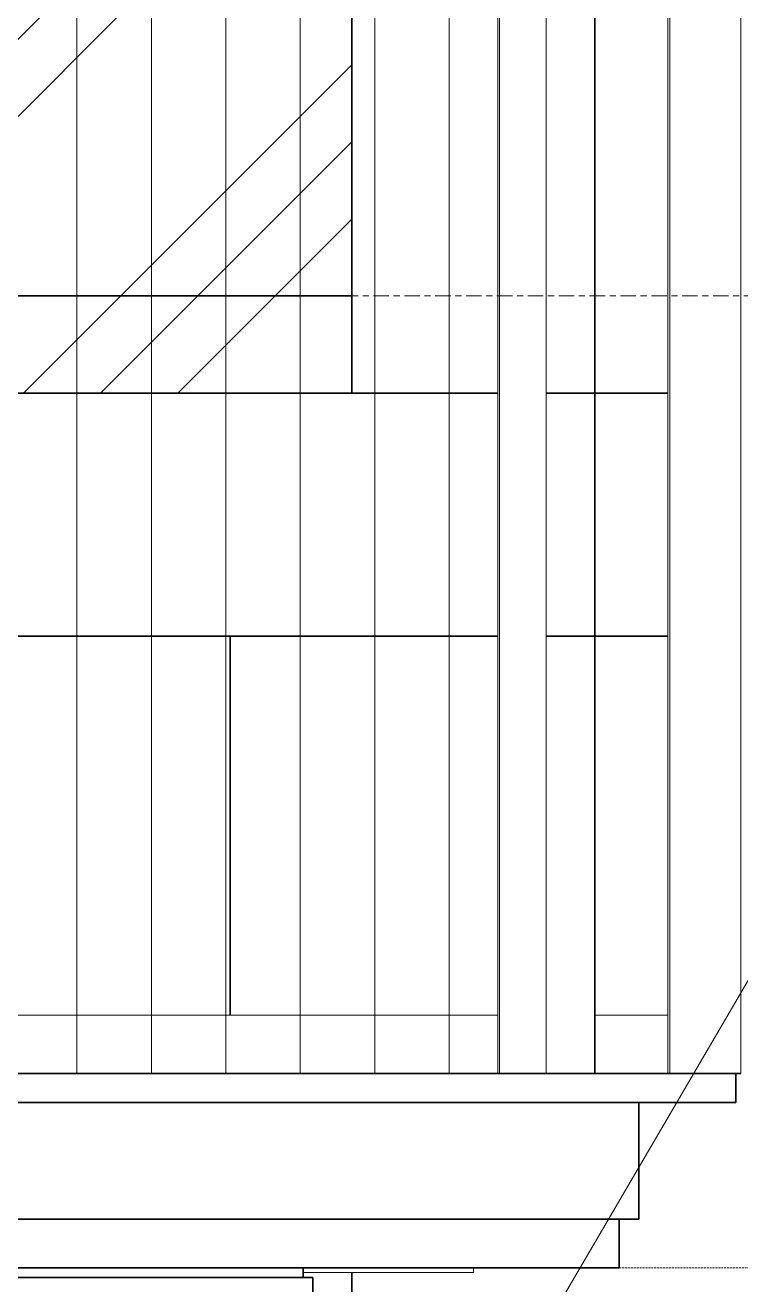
# Model space of a CAD drawing. Header units: millimetres. Extents: x 652554 to 1678317, y -308114 to 170803.
# Drawn here: x 753783 to 754519, y -95399 to -94103 of the extents above; entities that cross this region are included whole.
import ezdxf

# ---------------------------------------------------------------- set-up
doc = ezdxf.new("R2010")
doc.units = ezdxf.units.MM
doc.linetypes.add('Centre', pattern=[31.75, 6.35, -4.7625, 15.875, -4.7625])
doc.linetypes.add('DPA_Hidden 50', pattern=[3, 2, -1])
for name, color, linetype, lineweight in [('A-COLS-E', 7, 'Continuous', 35), ('A-DETL', 7, 'Continuous', 70), ('A-DETL-GENF', 7, 'Continuous', 35), ('A-FLOR-E', 7, 'Continuous', 35), ('A-FLOR-LEVL', 7, 'Continuous', 9), ('A-GENM', 7, 'Continuous', 9), ('A-GLAZ-CURT', 7, 'Continuous', 9), ('A-GLAZ-CWMG', 7, 'Continuous', 35), ('A-WALL-PATT', 7, 'Continuous', 35), ('G-ANNO-TEXT', 7, 'Continuous', 9), ('S-BEAM', 7, 'Continuous', 35), ('S-COLS-E', 7, 'Continuous', 35), ('WALL-E', 7, 'Continuous', 35)]:
    doc.layers.add(name, color=color, linetype=linetype, lineweight=lineweight)
pattern_1 = [(45, (-623522.15, 0), (-224.5064, 224.5064), []), (45, (-623442.78, 0), (0, 449.0128), []), (45, (-623601.53, 0), (0, 449.0128), [])]

# ---------------------------------------------------------------- blocks, each defined once
blk = doc.blocks.new('PPL-C-AECM-1-PP19-SE-M3-0001_rvt-1-2241-01 ENTRANCE 2 ENLARGED ELEVATION 1')
at = {"layer": 'A-WALL-PATT', "lineweight": 9}
h = blk.add_hatch(dxfattribs=at)
h.set_pattern_fill('FP_2', style=0, pattern_type=2)
h.set_pattern_definition(pattern_1)
h.paths.add_polyline_path([(-627591.4, 106450), (-626469.4, 106450), (-626469.4, 106850), (-627591.4, 106850), (-627591.4, 106501)])
h.paths.add_polyline_path([(-628695.3, 106450), (-628695.3, 106850), (-628813.4, 106850), (-628813.4, 106450), (-628772.4, 106450)])
h.paths.add_polyline_path([(-628593.7, 106450), (-628161.9, 106450), (-628161.9, 106850), (-628593.7, 106850), (-628593.7, 106748)])
h.paths.add_polyline_path([(-629848.5, 106450), (-628913.4, 106450), (-628913.4, 106850), (-629854.5, 106850), (-629854.5, 106450)])
h.paths.add_polyline_path([(-625397.4, 106450), (-625397.4, 106850), (-626369.4, 106850), (-626369.4, 106450), (-625444.3, 106450)])
h.paths.add_polyline_path([(-627911.9, 106450), (-627691.4, 106450), (-627691.4, 106850), (-627911.9, 106850), (-627911.9, 106552.4)])
h = blk.add_hatch(dxfattribs=at)
h.set_pattern_fill('FP_2', style=0, pattern_type=2)
h.set_pattern_definition(pattern_1)
h.paths.add_polyline_path([(-627591.4, 106450), (-626469.4, 106450), (-626469.4, 106850), (-627591.4, 106850), (-627591.4, 106501)])
h.paths.add_polyline_path([(-628695.3, 106450), (-628695.3, 106850), (-628813.4, 106850), (-628813.4, 106450), (-628772.4, 106450)])
h.paths.add_polyline_path([(-628593.7, 106450), (-628161.9, 106450), (-628161.9, 106850), (-628593.7, 106850), (-628593.7, 106748)])
h.paths.add_polyline_path([(-629848.5, 106450), (-628913.4, 106450), (-628913.4, 106850), (-629854.5, 106850), (-629854.5, 106450)])
h.paths.add_polyline_path([(-625397.4, 106450), (-625397.4, 106850), (-626369.4, 106850), (-626369.4, 106450), (-625444.3, 106450)])
h.paths.add_polyline_path([(-627911.9, 106450), (-627691.4, 106450), (-627691.4, 106850), (-627911.9, 106850), (-627911.9, 106552.4)])
at = {"layer": 'A-FLOR-E', "color": 7}
for p, q in [((-625379.6, 106450), (-626369.4, 106450)), ((-626369.4, 106450), (-625247.4, 106450)), ((-625197.4, 106450), (-625147.4, 106450)), ((-625147.4, 106450), (-625072.4, 106450)), ((-625147.4, 106450), (-625147.4, 106200)), ((-625522.4, 106200), (-625772.4, 106200)), ((-625247.4, 106200), (-625522.4, 106200)), ((-625147.4, 106200), (-625197.4, 106200)), ((-625072.4, 106200), (-625147.4, 106200))]:
    blk.add_line(p, q, dxfattribs=at)
at = {"layer": 'S-BEAM', "color": 7}
for p, q in [((-625397.4, 106450), (-625247.4, 106450)), ((-625247.4, 106450), (-625397.4, 106450)), ((-625247.4, 106450), (-625397.4, 106450)), ((-625397.4, 106450), (-625247.4, 106450)), ((-625297.4, 106450), (-625397.4, 106450)), ((-625397.4, 106450), (-625247.4, 106450)), ((-625147.4, 106450), (-625072.4, 106450)), ((-625772.4, 106200), (-625522.4, 106200)), ((-625522.4, 106200), (-625522.4, 105810)), ((-625247.4, 106200), (-625522.4, 106200)), ((-625522.4, 106200), (-625247.4, 106200)), ((-625147.4, 106200), (-625197.4, 106200)), ((-625147.4, 106200), (-625147.4, 105750)), ((-625772.4, 105750), (-625522.4, 105750)), ((-625522.4, 105750), (-625772.4, 105750)), ((-625522.4, 105750), (-625147.4, 105750)), ((-625522.4, 105750), (-625397.4, 105750)), ((-625147.4, 105750), (-625397.4, 105750)), ((-625397.4, 105750), (-624997.4, 105750))]:
    blk.add_line(p, q, dxfattribs=at)
at = {"layer": 'S-COLS-E', "color": 7}
for p, q in [((-625147.4, 108525), (-625147.4, 106450)), ((-625397.4, 108475), (-625397.4, 106450)), ((-625297.4, 106450), (-625497.4, 106450)), ((-625497.4, 106450), (-625297.4, 106450)), ((-625297.4, 106450), (-625497.4, 106450)), ((-625497.4, 106450), (-625297.4, 106450)), ((-625397.4, 106450), (-625247.4, 106450)), ((-625247.4, 106450), (-625397.4, 106450)), ((-625397.4, 106450), (-625247.4, 106450)), ((-625247.4, 106450), (-625397.4, 106450)), ((-625147.4, 106450), (-625197.4, 106450)), ((-625397.4, 106200), (-625522.4, 106200)), ((-625397.4, 105545), (-625397.4, 102550))]:
    blk.add_line(p, q, dxfattribs=at)
at = {"layer": 'WALL-E', "color": 7}
for p, q in [((-625397.4, 106450), (-625397.4, 106850)), ((-625297.4, 106450), (-626369.4, 106450)), ((-626369.4, 106450), (-625497.4, 106450)), ((-625397.4, 106450), (-626369.4, 106450)), ((-626369.4, 106450), (-625397.4, 106450)), ((-625497.4, 106450), (-625297.4, 106450)), ((-625297.4, 106450), (-625497.4, 106450)), ((-625497.4, 106450), (-625297.4, 106450)), ((-625397.4, 106450), (-625247.4, 106450)), ((-625247.4, 106450), (-625397.4, 106450))]:
    blk.add_line(p, q, dxfattribs=at)
blk = doc.blocks.new('DPA_CP_Entrance Louver Grill Vertical Z - Louver Grill Vertical Z-V16-2241-01 ENTRANCE 2 ENLARGED ELEVATION 1')
at = {"layer": 'A-GLAZ-CURT', "color": 7}
for p, q in [((-625247.4, 108525), (-625247.4, 105750)), ((-625247.4, 105750), (-625247.4, 108525)), ((-625245.4, 108525), (-625245.4, 105750)), ((-625245.4, 108525), (-625245.4, 105750)), ((-625197.4, 105750), (-625197.4, 108525)), ((-625197.4, 108525), (-625197.4, 105750)), ((-625197.4, 108525), (-625197.4, 105750)), ((-625247.4, 108475), (-625247.4, 105810)), ((-626369.4, 105810), (-625247.4, 105810)), ((-626369.4, 105810), (-625247.4, 105810)), ((-625197.4, 105750), (-625197.4, 105810)), ((-625197.4, 105810), (-625197.4, 105750)), ((-625197.4, 105750), (-626419.4, 105750)), ((-626419.4, 105750), (-625197.4, 105750)), ((-625247.4, 105750), (-625197.4, 105750)), ((-625197.4, 105750), (-625247.4, 105750)), ((-625247.4, 105750), (-625197.4, 105750)), ((-625245.4, 105750), (-625247.4, 105750)), ((-625197.4, 105750), (-625245.4, 105750))]:
    blk.add_line(p, q, dxfattribs=at)
blk = doc.blocks.new('GM_Louver Grill Vertical Z - Z Profile-V32-2241-01 ENTRANCE 2 ENLARGED ELEVATION 1')
at = {"layer": 'A-GENM', "color": 7}
blk.add_line((-629039.9, 105750), (-629039.9, 108525), dxfattribs=at)
blk = doc.blocks.new('DPA_Rectangular - 250 x 400 mm-V38-2241-01 ENTRANCE 2 ENLARGED ELEVATION 1')
at = {"layer": 'A-COLS-E', "color": 7}
for p, q in [((-625397.4, 105545), (-625397.4, 102550)), ((-625397.4, 102550), (-625397.4, 105545))]:
    blk.add_line(p, q, dxfattribs=at)
blk = doc.blocks.new('DPA_Rectangular - 250 x 400 mm-V41-2241-01 ENTRANCE 2 ENLARGED ELEVATION 1')
at = {"layer": 'A-COLS-E', "color": 7}
for p, q in [((-625397.4, 105545), (-625397.4, 102550)), ((-625397.4, 102550), (-625397.4, 105545))]:
    blk.add_line(p, q, dxfattribs=at)
blk = doc.blocks.new('DPA_CP_Entrance Louver Grill Vertical Z - Louver Grill Vertical Z-18398636-2241-01 ENTRANCE 2 ENLARGED ELEVATION 1')
at = {"layer": 'A-GLAZ-CURT', "color": 7}
for p, q in [((-625147.4, 108525), (-625147.4, 105750)), ((-625147.4, 105750), (-625147.4, 108525)), ((-625147.4, 108525), (-625147.4, 105750)), ((-625147.4, 105750), (-625147.4, 108525)), ((-625072.4, 108525), (-625072.4, 105750)), ((-625072.4, 105750), (-625072.4, 108525)), ((-625072.4, 108525), (-625072.4, 105750)), ((-625072.4, 105750), (-625072.4, 108525)), ((-625070.4, 105750), (-625070.4, 108525)), ((-625070.4, 105750), (-625070.4, 108525)), ((-624997.4, 108525), (-624997.4, 105750)), ((-624997.4, 108525), (-624997.4, 105750)), ((-624997.4, 105750), (-624997.4, 108525)), ((-624997.4, 105750), (-624997.4, 108525)), ((-625147.4, 105750), (-625147.4, 105810)), ((-625147.4, 105810), (-625072.4, 105810)), ((-625072.4, 105810), (-625147.4, 105810)), ((-625147.4, 105810), (-625147.4, 105750)), ((-625072.4, 105810), (-625072.4, 105750)), ((-625072.4, 105750), (-625072.4, 105810)), ((-625147.4, 105750), (-625197.4, 105750)), ((-625197.4, 105750), (-625147.4, 105750)), ((-625147.4, 105750), (-625197.4, 105750)), ((-625197.4, 105750), (-625147.4, 105750)), ((-625072.4, 105750), (-625147.4, 105750)), ((-625147.4, 105750), (-625072.4, 105750)), ((-625072.4, 105750), (-625070.4, 105750)), ((-624997.4, 105750), (-625072.4, 105750)), ((-625072.4, 105750), (-624997.4, 105750)), ((-625070.4, 105750), (-625072.4, 105750)), ((-625070.4, 105750), (-624997.4, 105750)), ((-624997.4, 105750), (-625070.4, 105750))]:
    blk.add_line(p, q, dxfattribs=at)
blk = doc.blocks.new('GM_Louver Grill Vertical Z - Z Profile-V43-2241-01 ENTRANCE 2 ENLARGED ELEVATION 1')
at = {"layer": 'A-GENM', "color": 7}
for p, q in [((-625072.4, 108525), (-625072.4, 105750)), ((-625072.4, 105750), (-625072.4, 108525)), ((-624997.4, 105750), (-624997.4, 108525)), ((-624997.4, 105750), (-624997.4, 108525)), ((-624997.4, 105750), (-624997.4, 108525)), ((-625072.4, 105750), (-625070.4, 105750)), ((-624999.4, 105750), (-625072.4, 105750)), ((-625070.4, 105750), (-624997.4, 105750)), ((-624997.4, 105750), (-624999.4, 105750))]:
    blk.add_line(p, q, dxfattribs=at)
blk = doc.blocks.new('DPA_CP_Entrance Louver Grill Vertical Z - Louver Grill Vertical Z-V44-2241-01 ENTRANCE 2 ENLARGED ELEVATION 1')
at = {"layer": 'A-GLAZ-CURT', "color": 7}
for p, q in [((-625147.4, 108525), (-625147.4, 105750)), ((-625147.4, 105750), (-625147.4, 108525)), ((-625147.4, 108525), (-625147.4, 105750)), ((-625147.4, 105750), (-625147.4, 108525)), ((-625072.4, 108525), (-625072.4, 105750)), ((-625072.4, 105750), (-625072.4, 108525)), ((-625072.4, 108525), (-625072.4, 105750)), ((-625072.4, 105750), (-625072.4, 108525)), ((-624997.4, 108525), (-624997.4, 105750)), ((-624997.4, 108525), (-624997.4, 105750)), ((-624997.4, 105750), (-624997.4, 108525)), ((-624997.4, 105750), (-624997.4, 108525)), ((-625147.4, 105750), (-625147.4, 105810)), ((-625147.4, 105810), (-625072.4, 105810)), ((-625072.4, 105810), (-625147.4, 105810)), ((-625147.4, 105810), (-625147.4, 105750)), ((-625072.4, 105810), (-625072.4, 105750)), ((-625072.4, 105750), (-625072.4, 105810)), ((-625147.4, 105750), (-625197.4, 105750)), ((-625197.4, 105750), (-625147.4, 105750)), ((-625147.4, 105750), (-625197.4, 105750)), ((-625197.4, 105750), (-625147.4, 105750)), ((-625072.4, 105750), (-625147.4, 105750)), ((-625147.4, 105750), (-625072.4, 105750)), ((-625072.4, 105750), (-625070.4, 105750)), ((-624997.4, 105750), (-625072.4, 105750)), ((-625072.4, 105750), (-624997.4, 105750)), ((-625070.4, 105750), (-625072.4, 105750)), ((-625070.4, 105750), (-624997.4, 105750)), ((-624997.4, 105750), (-625070.4, 105750))]:
    blk.add_line(p, q, dxfattribs=at)
blk = doc.blocks.new('Rectangular Mullion - Entrance Louver Top-12058041-2241-01 ENTRANCE 2 ENLARGED ELEVATION 1')
at = {"layer": 'A-GLAZ-CWMG', "color": 7}
for p, q in [((-626419.4, 105750), (-625002.4, 105750)), ((-625272.4, 105750), (-626419.4, 105750)), ((-625002.4, 105720), (-625002.4, 105750)), ((-625102.4, 105720), (-626419.4, 105720)), ((-625002.4, 105720), (-626419.4, 105720)), ((-625102.4, 105600), (-625102.4, 105720)), ((-625122.4, 105600), (-626419.4, 105600)), ((-625102.4, 105600), (-626419.4, 105600)), ((-625122.4, 105550), (-625122.4, 105600)), ((-625272.4, 105550), (-626419.4, 105550)), ((-625122.4, 105550), (-626419.4, 105550))]:
    blk.add_line(p, q, dxfattribs=at)
blk = doc.blocks.new('Rectangular Mullion - Entrance Louver Top-12058042-2241-01 ENTRANCE 2 ENLARGED ELEVATION 1')
at = {"layer": 'A-GLAZ-CWMG', "color": 7}
for p, q in [((-625002.4, 105750), (-625002.4, 105720)), ((-625102.4, 105720), (-625102.4, 105600)), ((-625122.4, 105600), (-625122.4, 105550))]:
    blk.add_line(p, q, dxfattribs=at)
blk = doc.blocks.new('Rectangular Mullion - Entrance Louver Top-12057874-2241-01 ENTRANCE 2 ENLARGED ELEVATION 1')
at = {"layer": 'A-GLAZ-CWMG', "color": 7}
for p, q in [((-625272.4, 105750), (-625002.4, 105750)), ((-625002.4, 105750), (-625002.4, 105720)), ((-625002.4, 105720), (-625102.4, 105720)), ((-625102.4, 105720), (-625102.4, 105600)), ((-625102.4, 105600), (-625122.4, 105600)), ((-625122.4, 105600), (-625122.4, 105550)), ((-625122.4, 105550), (-625272.4, 105550))]:
    blk.add_line(p, q, dxfattribs=at)
blk = doc.blocks.new('System Panel - DPA-AR_Metal Ceiling Rectangular Panel-16089907-2241-01 ENTRANCE 2 ENLARGED ELEVATION 1')
at = {"layer": 'A-GLAZ-CURT', "color": 7}
for p, q in [((-626007.4, 105550), (-625272.9, 105550)), ((-625272.9, 105550), (-626007.4, 105550))]:
    blk.add_line(p, q, dxfattribs=at)
blk = doc.blocks.new('System Panel - DPA-AR_Metal Ceiling Rectangular Panel-12710539-2241-01 ENTRANCE 2 ENLARGED ELEVATION 1')
at = {"layer": 'A-GLAZ-CURT', "color": 7}
for p, q in [((-625272.4, 105550), (-625522.4, 105550)), ((-625522.4, 105550), (-625272.4, 105550)), ((-625272.4, 105545), (-625447.4, 105545)), ((-625447.4, 105545), (-625272.4, 105545)), ((-625272.4, 105545), (-625272.4, 105550)), ((-625272.4, 105550), (-625272.4, 105545))]:
    blk.add_line(p, q, dxfattribs=at)
blk = doc.blocks.new('DPA_CP_Metal Ceiling Panel - Vertical Panel Entrance-16090141-2241-01 ENTRANCE 2 ENLARGED ELEVATION 1')
at = {"layer": 'A-GLAZ-CURT', "color": 7}
for p, q in [((-625847.4, 105550), (-625772.4, 105550)), ((-625772.4, 105550), (-625847.4, 105550)), ((-625522.4, 105550), (-625272.4, 105550)), ((-625272.4, 105550), (-625522.4, 105550)), ((-625447.4, 105545), (-625272.4, 105545)), ((-625272.4, 105545), (-625447.4, 105545)), ((-625272.4, 105550), (-625272.4, 105545)), ((-625272.4, 105550), (-625272.4, 105545))]:
    blk.add_line(p, q, dxfattribs=at)
blk = doc.blocks.new('DPA_CP_Metal Ceiling Panel - Vertical Panel Entrance-12710512-2241-01 ENTRANCE 2 ENLARGED ELEVATION 1')
at = {"layer": 'A-GLAZ-CURT', "color": 7}
for p, q in [((-625522.4, 105550), (-625272.4, 105550)), ((-625272.4, 105550), (-625522.4, 105550)), ((-625447.4, 105545), (-625272.4, 105545)), ((-625272.4, 105545), (-625447.4, 105545)), ((-625272.4, 105550), (-625272.4, 105545)), ((-625272.4, 105550), (-625272.4, 105545))]:
    blk.add_line(p, q, dxfattribs=at)
blk = doc.blocks.new('System Panel - DPA-AR_Metal Ceiling Rectangular Panel-16090119-2241-01 ENTRANCE 2 ENLARGED ELEVATION 1')
at = {"layer": 'A-GLAZ-CURT', "color": 7}
for p, q in [((-626007.4, 105550), (-625847.4, 105550)), ((-625772.4, 105550), (-626007.4, 105550)), ((-625847.4, 105550), (-625772.4, 105550)), ((-625522.4, 105550), (-625272.4, 105550)), ((-625272.4, 105550), (-625522.4, 105550))]:
    blk.add_line(p, q, dxfattribs=at)
blk = doc.blocks.new('DPA_AN_Callout - DPA_AN_Callout-15543813-2241-01 ENTRANCE 2 ENLARGED ELEVATION 1')
at = {"layer": 'A-DETL-GENF', "color": 7, "linetype": 'DPA_Hidden 50', "lineweight": 50}
blk.add_arc((-625334.7, 105769.3), 500, 270, 0, dxfattribs=at)

msp = doc.modelspace()

# ---------------------------------------------------------------- linework, layer by layer
at = {"layer": 'A-COLS-E', "color": 7}
for p, q in [((753669.175, -95381.019), (754069.175, -95381.019)), ((754069.175, -95381.019), (753994.175, -95381.019)), ((754069.175, -95381.019), (754069.175, -95391.019)), ((754079.175, -95391.019), (753659.175, -95391.019)), ((754069.175, -95391.019), (753669.175, -95391.019)), ((754069.175, -95386.019), (754069.175, -95391.019)), ((754069.175, -95391.019), (754079.175, -95391.019)), ((754079.175, -95391.019), (754079.175, -95411.019)), ((754079.175, -95391.019), (754079.175, -95411.019)), ((754119.175, -98381.019), (754119.175, -95386.019))]:
    msp.add_line(p, q, dxfattribs=at)
at = {"layer": 'A-DETL', "color": 7, "linetype": 'DPA_Hidden 50', "lineweight": 9}
msp.add_line((754394.175, -95381.019), (758694.175, -95381.019), dxfattribs=at)
at = {"layer": 'A-FLOR-E', "color": 7}
for p, q in [((753147.1776, -94381.019), (754119.1235, -94381.019)), ((754269.175, -94481.019), (753147.1776, -94481.019)), ((753147.1776, -94481.019), (754219.175, -94481.019))]:
    msp.add_line(p, q, dxfattribs=at)
at = {"layer": 'A-FLOR-LEVL', "color": 7, "linetype": 'Centre'}
msp.add_line((741176.3131, -94381.019), (762971.0468, -94381.019), dxfattribs=at)
at = {"layer": 'G-ANNO-TEXT', "color": 7}
msp.add_line((753931.3391, -96104.6693), (755206.2345, -93921.2014), dxfattribs=at)
at = {"layer": 'WALL-E', "color": 7}
for p, q in [((753147.1776, -94381.019), (754119.1235, -94381.019)), ((754119.175, -98381.019), (754119.175, -95386.019)), ((754119.175, -95386.019), (754119.175, -98381.019))]:
    msp.add_line(p, q, dxfattribs=at)

# ---------------------------------------------------------------- block references
at = {"color": 7, "lineweight": 5}
msp.add_blockref('PPL-C-AECM-1-PP19-SE-M3-0001_rvt-1-2241-01 ENTRANCE 2 ENLARGED ELEVATION 1', (1379516.5465, -200931.019), dxfattribs=at)
at = {"layer": 'A-COLS-E', "color": 7}
for name in ['DPA_Rectangular - 250 x 400 mm-V38-2241-01 ENTRANCE 2 ENLARGED ELEVATION 1', 'DPA_Rectangular - 250 x 400 mm-V41-2241-01 ENTRANCE 2 ENLARGED ELEVATION 1', 'DPA_Rectangular - 250 x 400 mm-V41-2241-01 ENTRANCE 2 ENLARGED ELEVATION 1', 'DPA_Rectangular - 250 x 400 mm-V41-2241-01 ENTRANCE 2 ENLARGED ELEVATION 1', 'DPA_Rectangular - 250 x 400 mm-V41-2241-01 ENTRANCE 2 ENLARGED ELEVATION 1']:
    msp.add_blockref(name, (1379516.5465, -200931.019), dxfattribs=at)
at = {"layer": 'A-DETL-GENF', "color": 7}
msp.add_blockref('DPA_AN_Callout - DPA_AN_Callout-15543813-2241-01 ENTRANCE 2 ENLARGED ELEVATION 1', (1379516.5465, -200931.019), dxfattribs=at)
at = {"layer": 'A-GENM', "color": 7}
for name, p in [('GM_Louver Grill Vertical Z - Z Profile-V32-2241-01 ENTRANCE 2 ENLARGED ELEVATION 1', (1382876.2537, -200931.019)), ('GM_Louver Grill Vertical Z - Z Profile-V32-2241-01 ENTRANCE 2 ENLARGED ELEVATION 1', (1382952.8249, -200931.019)), ('GM_Louver Grill Vertical Z - Z Profile-V32-2241-01 ENTRANCE 2 ENLARGED ELEVATION 1', (1383029.3961, -200931.019)), ('GM_Louver Grill Vertical Z - Z Profile-V32-2241-01 ENTRANCE 2 ENLARGED ELEVATION 1', (1383105.9674, -200931.019)), ('GM_Louver Grill Vertical Z - Z Profile-V32-2241-01 ENTRANCE 2 ENLARGED ELEVATION 1', (1383182.5386, -200931.019)), ('GM_Louver Grill Vertical Z - Z Profile-V32-2241-01 ENTRANCE 2 ENLARGED ELEVATION 1', (1383259.1099, -200931.019)), ('GM_Louver Grill Vertical Z - Z Profile-V43-2241-01 ENTRANCE 2 ENLARGED ELEVATION 1', (1379516.5465, -200931.019)), ('GM_Louver Grill Vertical Z - Z Profile-V43-2241-01 ENTRANCE 2 ENLARGED ELEVATION 1', (1379516.5465, -200931.019)), ('GM_Louver Grill Vertical Z - Z Profile-V43-2241-01 ENTRANCE 2 ENLARGED ELEVATION 1', (1379516.5465, -200931.019)), ('GM_Louver Grill Vertical Z - Z Profile-V43-2241-01 ENTRANCE 2 ENLARGED ELEVATION 1', (1379516.5465, -200931.019)), ('GM_Louver Grill Vertical Z - Z Profile-V43-2241-01 ENTRANCE 2 ENLARGED ELEVATION 1', (1379516.5465, -200931.019)), ('GM_Louver Grill Vertical Z - Z Profile-V43-2241-01 ENTRANCE 2 ENLARGED ELEVATION 1', (1379516.5465, -200931.019)), ('GM_Louver Grill Vertical Z - Z Profile-V43-2241-01 ENTRANCE 2 ENLARGED ELEVATION 1', (1379516.5465, -200931.019)), ('GM_Louver Grill Vertical Z - Z Profile-V43-2241-01 ENTRANCE 2 ENLARGED ELEVATION 1', (1379516.5465, -200931.019)), ('GM_Louver Grill Vertical Z - Z Profile-V43-2241-01 ENTRANCE 2 ENLARGED ELEVATION 1', (1379516.5465, -200931.019)), ('GM_Louver Grill Vertical Z - Z Profile-V43-2241-01 ENTRANCE 2 ENLARGED ELEVATION 1', (1379516.5465, -200931.019)), ('GM_Louver Grill Vertical Z - Z Profile-V43-2241-01 ENTRANCE 2 ENLARGED ELEVATION 1', (1379516.5465, -200931.019)), ('GM_Louver Grill Vertical Z - Z Profile-V43-2241-01 ENTRANCE 2 ENLARGED ELEVATION 1', (1379516.5465, -200931.019)), ('GM_Louver Grill Vertical Z - Z Profile-V43-2241-01 ENTRANCE 2 ENLARGED ELEVATION 1', (1379516.5465, -200931.019)), ('GM_Louver Grill Vertical Z - Z Profile-V43-2241-01 ENTRANCE 2 ENLARGED ELEVATION 1', (1379516.5465, -200931.019)), ('GM_Louver Grill Vertical Z - Z Profile-V43-2241-01 ENTRANCE 2 ENLARGED ELEVATION 1', (1379516.5465, -200931.019)), ('GM_Louver Grill Vertical Z - Z Profile-V43-2241-01 ENTRANCE 2 ENLARGED ELEVATION 1', (1379516.5465, -200931.019)), ('GM_Louver Grill Vertical Z - Z Profile-V43-2241-01 ENTRANCE 2 ENLARGED ELEVATION 1', (1379516.5465, -200931.019)), ('GM_Louver Grill Vertical Z - Z Profile-V43-2241-01 ENTRANCE 2 ENLARGED ELEVATION 1', (1379516.5465, -200931.019)), ('GM_Louver Grill Vertical Z - Z Profile-V43-2241-01 ENTRANCE 2 ENLARGED ELEVATION 1', (1379516.5465, -200931.019)), ('GM_Louver Grill Vertical Z - Z Profile-V43-2241-01 ENTRANCE 2 ENLARGED ELEVATION 1', (1379516.5465, -200931.019)), ('GM_Louver Grill Vertical Z - Z Profile-V43-2241-01 ENTRANCE 2 ENLARGED ELEVATION 1', (1379516.5465, -200931.019)), ('GM_Louver Grill Vertical Z - Z Profile-V43-2241-01 ENTRANCE 2 ENLARGED ELEVATION 1', (1379516.5465, -200931.019)), ('GM_Louver Grill Vertical Z - Z Profile-V43-2241-01 ENTRANCE 2 ENLARGED ELEVATION 1', (1379516.5465, -200931.019)), ('GM_Louver Grill Vertical Z - Z Profile-V43-2241-01 ENTRANCE 2 ENLARGED ELEVATION 1', (1379516.5465, -200931.019))]:
    msp.add_blockref(name, p, dxfattribs=at)
at = {"layer": 'A-GLAZ-CURT', "color": 7}
for name in ['DPA_CP_Entrance Louver Grill Vertical Z - Louver Grill Vertical Z-V16-2241-01 ENTRANCE 2 ENLARGED ELEVATION 1', 'DPA_CP_Entrance Louver Grill Vertical Z - Louver Grill Vertical Z-18398636-2241-01 ENTRANCE 2 ENLARGED ELEVATION 1', 'DPA_CP_Entrance Louver Grill Vertical Z - Louver Grill Vertical Z-V44-2241-01 ENTRANCE 2 ENLARGED ELEVATION 1', 'System Panel - DPA-AR_Metal Ceiling Rectangular Panel-16089907-2241-01 ENTRANCE 2 ENLARGED ELEVATION 1', 'System Panel - DPA-AR_Metal Ceiling Rectangular Panel-16090119-2241-01 ENTRANCE 2 ENLARGED ELEVATION 1', 'DPA_CP_Metal Ceiling Panel - Vertical Panel Entrance-16090141-2241-01 ENTRANCE 2 ENLARGED ELEVATION 1', 'System Panel - DPA-AR_Metal Ceiling Rectangular Panel-12710539-2241-01 ENTRANCE 2 ENLARGED ELEVATION 1', 'DPA_CP_Metal Ceiling Panel - Vertical Panel Entrance-12710512-2241-01 ENTRANCE 2 ENLARGED ELEVATION 1']:
    msp.add_blockref(name, (1379516.5465, -200931.019), dxfattribs=at)
at = {"layer": 'A-GLAZ-CWMG', "color": 7}
for name in ['Rectangular Mullion - Entrance Louver Top-12058041-2241-01 ENTRANCE 2 ENLARGED ELEVATION 1', 'Rectangular Mullion - Entrance Louver Top-12057874-2241-01 ENTRANCE 2 ENLARGED ELEVATION 1', 'Rectangular Mullion - Entrance Louver Top-12058042-2241-01 ENTRANCE 2 ENLARGED ELEVATION 1']:
    msp.add_blockref(name, (1379516.5465, -200931.019), dxfattribs=at)

doc.saveas('drawing.dxf')
